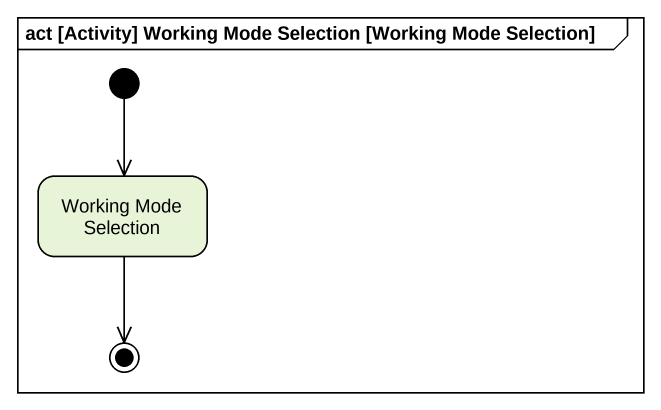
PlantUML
@startuml
mainframe act [Activity] Working Mode Selection [Working Mode Selection]
hide empty description
state "Working Mode Selection" as Working_Mode_Selection
[*] --> Working_Mode_Selection
Working_Mode_Selection --> [*]
@enduml
